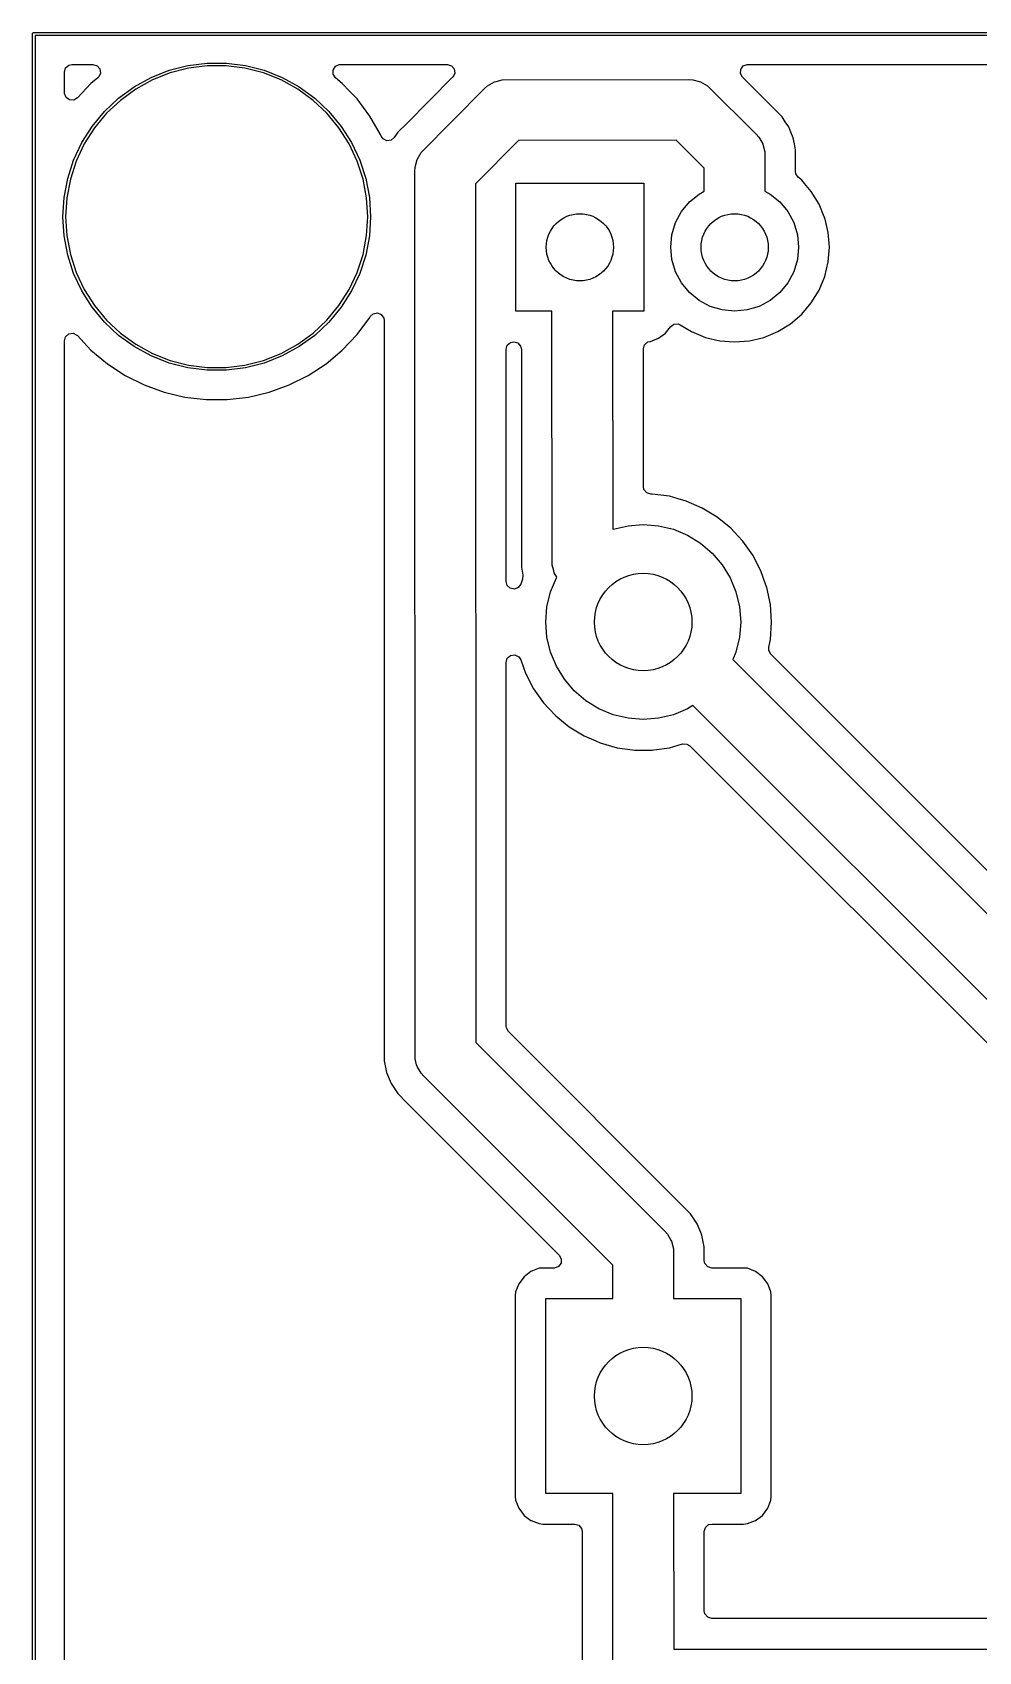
# Model space of a CAD drawing. Extents: x 5.22 to 6.58, y -3.74 to -1.61.
# Drawn here: x 5.216 to 5.827, y -2.659 to -1.613 of the extents above; entities that cross this region are included whole.
import ezdxf

# ---------------------------------------------------------------- set-up
doc = ezdxf.new("R2010")
doc.units = 0
doc.header["$MEASUREMENT"] = 0
doc.layers.add('BLACK', color=7, linetype='CONTINUOUS')

msp = doc.modelspace()

# ---------------------------------------------------------------- linework, layer by layer
at = {"layer": 'BLACK', "linetype": 'CONTINUOUS'}
for p, q in [((5.2156, -1.6138), (5.2162, -1.6133)), ((5.2156, -1.6142), (5.2156, -1.6138)), ((5.2156, -3.7402), (5.2156, -1.6142)), ((5.2162, -1.6133), (6.5748, -1.6132)), ((6.5738, -1.6151), (5.2174, -1.6152)), ((5.2174, -1.6152), (5.2175, -3.7392)), ((5.2362, -1.6388), (5.237, -1.6361)), ((5.2362, -1.6522), (5.2362, -1.6388)), ((5.237, -1.6361), (5.2391, -1.6343)), ((5.2391, -1.6343), (5.2411, -1.6339)), ((5.2411, -1.6339), (5.2547, -1.6339)), ((5.2547, -1.6339), (5.2574, -1.6347)), ((5.2574, -1.6347), (5.2592, -1.6367)), ((5.2584, -1.642), (5.2579, -1.6425)), ((5.2596, -1.6395), (5.2584, -1.642)), ((5.2592, -1.6367), (5.2596, -1.6395)), ((5.2923, -1.6423), (5.3039, -1.6377)), ((5.3045, -1.6394), (5.2931, -1.6439)), ((5.3039, -1.6377), (5.316, -1.6346)), ((5.3164, -1.6364), (5.3045, -1.6394)), ((5.316, -1.6346), (5.3284, -1.6331)), ((5.3285, -1.6348), (5.3164, -1.6364)), ((5.3284, -1.6331), (5.3409, -1.6331)), ((5.3408, -1.6348), (5.3285, -1.6348)), ((5.3529, -1.6364), (5.3408, -1.6348)), ((5.3409, -1.6331), (5.3533, -1.6346)), ((5.3648, -1.6394), (5.3529, -1.6364)), ((5.3533, -1.6346), (5.3654, -1.6377)), ((5.3762, -1.6439), (5.3648, -1.6394)), ((5.3654, -1.6377), (5.377, -1.6423)), ((5.4099, -1.6375), (5.4113, -1.6351)), ((5.4099, -1.6402), (5.4099, -1.6375)), ((5.4114, -1.6425), (5.4099, -1.6402)), ((5.4113, -1.6351), (5.4138, -1.6339)), ((5.4138, -1.6339), (5.4146, -1.6339)), ((5.4146, -1.6339), (5.4837, -1.6339)), ((5.4871, -1.6422), (5.4572, -1.6722)), ((5.4837, -1.6339), (5.4863, -1.6347)), ((5.4863, -1.6347), (5.4881, -1.6367)), ((5.4874, -1.642), (5.4871, -1.6422)), ((5.4885, -1.6395), (5.4874, -1.642)), ((5.4881, -1.6367), (5.4885, -1.6395)), ((5.673, -1.6398), (5.6732, -1.6371)), ((5.6743, -1.6422), (5.673, -1.6398)), ((5.6732, -1.6371), (5.6748, -1.6349)), ((5.6943, -1.6622), (5.6743, -1.6422)), ((5.6748, -1.6349), (5.6774, -1.6339)), ((5.6774, -1.6339), (5.6777, -1.6339)), ((5.6777, -1.6339), (6.1996, -1.6339)), ((5.2363, -1.6526), (5.2362, -1.6522)), ((5.2373, -1.6552), (5.2363, -1.6526)), ((5.2534, -1.6462), (5.2447, -1.6555)), ((5.2579, -1.6425), (5.2534, -1.6462)), ((5.2534, -1.6462), (5.2534, -1.6462)), ((5.2713, -1.6557), (5.2814, -1.6483)), ((5.2823, -1.6498), (5.2724, -1.6571)), ((5.2814, -1.6483), (5.2923, -1.6423)), ((5.2931, -1.6439), (5.2823, -1.6498)), ((5.387, -1.6498), (5.3762, -1.6439)), ((5.377, -1.6423), (5.3879, -1.6483)), ((5.3969, -1.6571), (5.387, -1.6498)), ((5.3879, -1.6483), (5.398, -1.6557)), ((5.4158, -1.6462), (5.4114, -1.6425)), ((5.4207, -1.6514), (5.4158, -1.6462)), ((5.4253, -1.6562), (5.4207, -1.6514)), ((5.4667, -1.6908), (5.5077, -1.6495)), ((5.5077, -1.6495), (5.5097, -1.6478)), ((5.5097, -1.6478), (5.5141, -1.6452)), ((5.5097, -1.6478), (5.5097, -1.6478)), ((5.5141, -1.6452), (5.5152, -1.6449)), ((5.5152, -1.6449), (5.5191, -1.6439)), ((5.5191, -1.6439), (5.6398, -1.6437)), ((5.5191, -1.6439), (5.5191, -1.6439)), ((5.6398, -1.6437), (5.6423, -1.6439)), ((5.6423, -1.6439), (5.6423, -1.6439)), ((5.6423, -1.6439), (5.6473, -1.6452)), ((5.6473, -1.6452), (5.6517, -1.6478)), ((5.6517, -1.6478), (5.6518, -1.6478)), ((5.6518, -1.6478), (5.6832, -1.679)), ((5.2395, -1.6568), (5.2373, -1.6552)), ((5.2423, -1.6569), (5.2395, -1.6568)), ((5.2447, -1.6555), (5.2423, -1.6569)), ((5.2622, -1.6642), (5.2713, -1.6557)), ((5.2724, -1.6571), (5.2635, -1.6654)), ((5.4058, -1.6654), (5.3969, -1.6571)), ((5.398, -1.6557), (5.4071, -1.6642)), ((5.4335, -1.6673), (5.4253, -1.6562)), ((5.4253, -1.6562), (5.4253, -1.6562)), ((5.6999, -1.6678), (5.6943, -1.6622)), ((5.6943, -1.6622), (5.6943, -1.6622)), ((5.2542, -1.6739), (5.2622, -1.6642)), ((5.2635, -1.6654), (5.2557, -1.6749)), ((5.4136, -1.6749), (5.4058, -1.6654)), ((5.4071, -1.6642), (5.4151, -1.6739)), ((5.4404, -1.6792), (5.4335, -1.6673)), ((5.4335, -1.6673), (5.4335, -1.6673)), ((5.4572, -1.6722), (5.4517, -1.6776)), ((5.4572, -1.6722), (5.4572, -1.6722)), ((5.702, -1.6709), (5.6999, -1.6678)), ((5.7042, -1.6743), (5.702, -1.6709)), ((5.2475, -1.6844), (5.2542, -1.6739)), ((5.2557, -1.6749), (5.2491, -1.6852)), ((5.4202, -1.6852), (5.4136, -1.6749)), ((5.4151, -1.6739), (5.4218, -1.6844)), ((5.4409, -1.6803), (5.4404, -1.6792)), ((5.4404, -1.6792), (5.4404, -1.6792)), ((5.4404, -1.6792), (5.4404, -1.6792)), ((5.4421, -1.682), (5.4409, -1.6803)), ((5.4446, -1.6832), (5.4421, -1.682)), ((5.4473, -1.6828), (5.4446, -1.6832)), ((5.4494, -1.6811), (5.4473, -1.6828)), ((5.4517, -1.6776), (5.4494, -1.6811)), ((5.4517, -1.6776), (5.4517, -1.6776)), ((5.5296, -1.6831), (5.5018, -1.711)), ((5.6315, -1.6829), (5.5296, -1.6831)), ((5.6496, -1.7009), (5.6315, -1.6829)), ((5.6832, -1.679), (5.6849, -1.6809)), ((5.6849, -1.6809), (5.6849, -1.6809)), ((5.6849, -1.6809), (5.6874, -1.6852)), ((5.7056, -1.6776), (5.7042, -1.6743)), ((5.7072, -1.6814), (5.7056, -1.6776)), ((5.7079, -1.6852), (5.7072, -1.6814)), ((5.2422, -1.6957), (5.2475, -1.6844)), ((5.2491, -1.6852), (5.2439, -1.6963)), ((5.4254, -1.6963), (5.4202, -1.6852)), ((5.4218, -1.6844), (5.4271, -1.6957)), ((5.4641, -1.6952), (5.4667, -1.6908)), ((5.4667, -1.6908), (5.4667, -1.6908)), ((5.6874, -1.6852), (5.6875, -1.6854)), ((5.6875, -1.6854), (5.6888, -1.6903)), ((5.6888, -1.6903), (5.6888, -1.6904)), ((5.6888, -1.6904), (5.6889, -1.7158)), ((5.7087, -1.689), (5.7079, -1.6852)), ((5.7079, -1.6852), (5.7079, -1.6852)), ((5.7087, -1.7031), (5.7087, -1.689)), ((5.2384, -1.7076), (5.2422, -1.6957)), ((5.2439, -1.6963), (5.2401, -1.708)), ((5.4292, -1.708), (5.4254, -1.6963)), ((5.4271, -1.6957), (5.4309, -1.7076)), ((5.4626, -1.7028), (5.4628, -1.7002)), ((5.4628, -2.2761), (5.4626, -1.7028)), ((5.4628, -1.7002), (5.4641, -1.6952)), ((5.4628, -1.7002), (5.4628, -1.7002)), ((5.6497, -1.7158), (5.6496, -1.7009)), ((5.7089, -1.7045), (5.7087, -1.7031)), ((5.7104, -1.7068), (5.7089, -1.7045)), ((5.236, -1.7198), (5.2384, -1.7076)), ((5.2401, -1.708), (5.2378, -1.72)), ((5.4315, -1.72), (5.4292, -1.708)), ((5.4309, -1.7076), (5.4333, -1.7198)), ((5.5018, -1.711), (5.502, -2.2657)), ((5.528, -1.7933), (5.528, -1.7106)), ((5.528, -1.7106), (5.6106, -1.7106)), ((5.6106, -1.7106), (5.6106, -1.7933)), ((5.7126, -1.7087), (5.7104, -1.7068)), ((5.7144, -1.7108), (5.7126, -1.7087)), ((5.7126, -1.7087), (5.7126, -1.7087)), ((5.7188, -1.716), (5.7144, -1.7108)), ((5.2352, -1.7323), (5.236, -1.7198)), ((5.2378, -1.72), (5.237, -1.7323)), ((5.4323, -1.7323), (5.4315, -1.72)), ((5.4333, -1.7198), (5.4341, -1.7323)), ((5.6349, -1.729), (5.6401, -1.7227)), ((5.6401, -1.7227), (5.6463, -1.7176)), ((5.6463, -1.7176), (5.6497, -1.7158)), ((5.6889, -1.7158), (5.6923, -1.7176)), ((5.6923, -1.7176), (5.6985, -1.7227)), ((5.6985, -1.7227), (5.7037, -1.729)), ((5.7238, -1.7242), (5.7188, -1.716)), ((5.7188, -1.716), (5.7188, -1.716)), ((5.7272, -1.7323), (5.7238, -1.7242)), ((5.236, -1.7447), (5.2352, -1.7323)), ((5.237, -1.7323), (5.2378, -1.7445)), ((5.4315, -1.7445), (5.4323, -1.7323)), ((5.4341, -1.7323), (5.4333, -1.7447)), ((5.6287, -1.7439), (5.6311, -1.7361)), ((5.6311, -1.7361), (5.6349, -1.729)), ((5.7037, -1.729), (5.7075, -1.7361)), ((5.7075, -1.7361), (5.7098, -1.7439)), ((5.7275, -1.733), (5.7272, -1.7323)), ((5.7293, -1.7405), (5.7275, -1.733)), ((5.2384, -1.757), (5.236, -1.7447)), ((5.2378, -1.7445), (5.2401, -1.7566)), ((5.4292, -1.7566), (5.4315, -1.7445)), ((5.4333, -1.7447), (5.4309, -1.757)), ((5.628, -1.752), (5.6287, -1.7439)), ((5.7098, -1.7439), (5.7106, -1.752)), ((5.7298, -1.7424), (5.7293, -1.7405)), ((5.7305, -1.752), (5.7298, -1.7424)), ((5.2422, -1.7689), (5.2384, -1.757)), ((5.2401, -1.7566), (5.2439, -1.7682)), ((5.4254, -1.7682), (5.4292, -1.7566)), ((5.4309, -1.757), (5.4271, -1.7689)), ((5.6287, -1.76), (5.628, -1.752)), ((5.7106, -1.752), (5.7098, -1.76)), ((5.7298, -1.7615), (5.7305, -1.752)), ((5.6311, -1.7678), (5.6287, -1.76)), ((5.7098, -1.76), (5.7075, -1.7678)), ((5.7275, -1.7709), (5.7298, -1.7615)), ((5.2475, -1.7802), (5.2422, -1.7689)), ((5.2439, -1.7682), (5.2491, -1.7793)), ((5.4202, -1.7793), (5.4254, -1.7682)), ((5.4271, -1.7689), (5.4218, -1.7802)), ((5.6349, -1.7749), (5.6311, -1.7678)), ((5.6401, -1.7812), (5.6349, -1.7749)), ((5.7037, -1.7749), (5.6985, -1.7812)), ((5.7075, -1.7678), (5.7037, -1.7749)), ((5.7238, -1.7798), (5.7275, -1.7709)), ((5.2542, -1.7907), (5.2475, -1.7802)), ((5.2491, -1.7793), (5.2557, -1.7897)), ((5.4136, -1.7897), (5.4202, -1.7793)), ((5.4218, -1.7802), (5.4151, -1.7907)), ((5.6463, -1.7863), (5.6401, -1.7812)), ((5.6535, -1.7902), (5.6463, -1.7863)), ((5.6923, -1.7863), (5.6851, -1.7902)), ((5.6985, -1.7812), (5.6923, -1.7863)), ((5.7126, -1.7953), (5.7188, -1.788)), ((5.7188, -1.788), (5.7238, -1.7798)), ((5.2622, -1.8003), (5.2542, -1.7907)), ((5.2557, -1.7897), (5.2635, -1.7991)), ((5.2635, -1.7991), (5.2724, -1.8075)), ((5.3969, -1.8075), (5.4058, -1.7991)), ((5.4058, -1.7991), (5.4136, -1.7897)), ((5.4151, -1.7907), (5.4071, -1.8003)), ((5.4253, -1.8083), (5.4335, -1.7973)), ((5.4335, -1.7973), (5.4338, -1.7968)), ((5.4338, -1.7968), (5.4358, -1.7949)), ((5.4358, -1.7949), (5.4385, -1.7944)), ((5.4385, -1.7944), (5.441, -1.7954)), ((5.441, -1.7954), (5.4426, -1.7977)), ((5.4426, -1.7977), (5.4429, -1.7993)), ((5.5512, -1.7933), (5.528, -1.7933)), ((5.5513, -1.9572), (5.5512, -1.7933)), ((5.6106, -1.7933), (5.5904, -1.7933)), ((5.5904, -1.7933), (5.5905, -1.9343)), ((5.6612, -1.7925), (5.6535, -1.7902)), ((5.6693, -1.7933), (5.6612, -1.7925)), ((5.6774, -1.7925), (5.6693, -1.7933)), ((5.6851, -1.7902), (5.6774, -1.7925)), ((5.7053, -1.8015), (5.7126, -1.7953)), ((5.237, -1.8098), (5.2391, -1.808)), ((5.2391, -1.808), (5.2418, -1.8076)), ((5.2418, -1.8076), (5.2443, -1.8087)), ((5.2443, -1.8087), (5.2447, -1.8091)), ((5.2447, -1.8091), (5.2534, -1.8184)), ((5.2713, -1.8089), (5.2622, -1.8003)), ((5.2814, -1.8162), (5.2713, -1.8089)), ((5.2724, -1.8075), (5.2823, -1.8147)), ((5.387, -1.8147), (5.3969, -1.8075)), ((5.398, -1.8089), (5.3879, -1.8162)), ((5.4071, -1.8003), (5.398, -1.8089)), ((5.4158, -1.8184), (5.4253, -1.8083)), ((5.4429, -1.7993), (5.4429, -2.2775)), ((5.6202, -1.8108), (5.6247, -1.8074)), ((5.6247, -1.8074), (5.6278, -1.8033)), ((5.6278, -1.8033), (5.63, -1.8017)), ((5.63, -1.8017), (5.6327, -1.8015)), ((5.6327, -1.8015), (5.6342, -1.8021)), ((5.6342, -1.8021), (5.6415, -1.8065)), ((5.6415, -1.8065), (5.6504, -1.8102)), ((5.6882, -1.8102), (5.6971, -1.8065)), ((5.6971, -1.8065), (5.7053, -1.8015)), ((5.2362, -1.8124), (5.237, -1.8098)), ((5.2362, -3.5419), (5.2362, -1.8124)), ((5.2534, -1.8184), (5.2604, -1.8242)), ((5.2923, -1.8222), (5.2814, -1.8162)), ((5.2823, -1.8147), (5.2931, -1.8206)), ((5.3762, -1.8206), (5.387, -1.8147)), ((5.3879, -1.8162), (5.377, -1.8222)), ((5.4053, -1.8272), (5.4158, -1.8184)), ((5.5217, -1.8179), (5.5224, -1.8153)), ((5.5217, -1.968), (5.5217, -1.8179)), ((5.5224, -1.8153), (5.5245, -1.8135)), ((5.5245, -1.8135), (5.5266, -1.813)), ((5.5266, -1.813), (5.5266, -1.813)), ((5.5266, -1.813), (5.5292, -1.8138)), ((5.5292, -1.8138), (5.531, -1.8159)), ((5.531, -1.8159), (5.5315, -1.8179)), ((5.5315, -1.8179), (5.5315, -1.9586)), ((5.6103, -1.8176), (5.611, -1.815)), ((5.6103, -1.9065), (5.6103, -1.8176)), ((5.611, -1.815), (5.6131, -1.8132)), ((5.6131, -1.8132), (5.6146, -1.8128)), ((5.6146, -1.8128), (5.6147, -1.8128)), ((5.6147, -1.8128), (5.6149, -1.8128)), ((5.6149, -1.8128), (5.6202, -1.8108)), ((5.6504, -1.8102), (5.6504, -1.8102)), ((5.6504, -1.8102), (5.6504, -1.8102)), ((5.6504, -1.8102), (5.6504, -1.8102)), ((5.6504, -1.8102), (5.6597, -1.8124)), ((5.6597, -1.8124), (5.6693, -1.8132)), ((5.6693, -1.8132), (5.6789, -1.8124)), ((5.6789, -1.8124), (5.6882, -1.8102)), ((5.2604, -1.8242), (5.264, -1.8272)), ((5.264, -1.8272), (5.264, -1.8272)), ((5.264, -1.8272), (5.2755, -1.8348)), ((5.3039, -1.8268), (5.2923, -1.8222)), ((5.2931, -1.8206), (5.3045, -1.8251)), ((5.316, -1.8299), (5.3039, -1.8268)), ((5.3045, -1.8251), (5.3164, -1.8282)), ((5.3284, -1.8315), (5.316, -1.8299)), ((5.3164, -1.8282), (5.3285, -1.8297)), ((5.3285, -1.8297), (5.3408, -1.8297)), ((5.3408, -1.8297), (5.3529, -1.8282)), ((5.3533, -1.8299), (5.3409, -1.8315)), ((5.3529, -1.8282), (5.3648, -1.8251)), ((5.3654, -1.8268), (5.3533, -1.8299)), ((5.3648, -1.8251), (5.3762, -1.8206)), ((5.377, -1.8222), (5.3654, -1.8268)), ((5.3938, -1.8348), (5.4053, -1.8272)), ((5.2755, -1.8348), (5.2755, -1.8348)), ((5.2755, -1.8348), (5.2878, -1.8409)), ((5.2878, -1.8409), (5.3007, -1.8456)), ((5.3409, -1.8315), (5.3284, -1.8315)), ((5.3686, -1.8456), (5.3815, -1.8409)), ((5.3815, -1.8409), (5.3938, -1.8348)), ((5.3007, -1.8456), (5.3141, -1.8488)), ((5.3141, -1.8488), (5.3278, -1.8504)), ((5.3278, -1.8504), (5.3278, -1.8504)), ((5.3278, -1.8504), (5.3415, -1.8504)), ((5.3415, -1.8504), (5.3552, -1.8488)), ((5.3415, -1.8504), (5.3415, -1.8504)), ((5.3552, -1.8488), (5.3686, -1.8456)), ((5.6107, -1.9085), (5.6103, -1.9065)), ((5.6125, -1.9106), (5.6107, -1.9085)), ((5.6151, -1.9114), (5.6125, -1.9106)), ((5.6159, -1.9114), (5.6151, -1.9114)), ((5.6215, -1.9122), (5.6159, -1.9114)), ((5.6159, -1.9114), (5.6159, -1.9114)), ((5.6271, -1.9129), (5.6215, -1.9122)), ((5.6329, -1.9146), (5.6271, -1.9129)), ((5.6271, -1.9129), (5.6271, -1.9129)), ((5.6271, -1.9129), (5.6271, -1.9129)), ((5.638, -1.916), (5.6329, -1.9146)), ((5.6484, -1.9205), (5.638, -1.916)), ((5.638, -1.916), (5.638, -1.916)), ((5.638, -1.916), (5.638, -1.916)), ((5.658, -1.9264), (5.6484, -1.9205)), ((5.5905, -1.9343), (5.5908, -1.9342)), ((5.5908, -1.9342), (5.6004, -1.9319)), ((5.6004, -1.9319), (5.6102, -1.9311)), ((5.6102, -1.9311), (5.6201, -1.9319)), ((5.6201, -1.9319), (5.6297, -1.9342)), ((5.6297, -1.9342), (5.6388, -1.938)), ((5.6668, -1.9335), (5.658, -1.9264)), ((5.658, -1.9264), (5.658, -1.9264)), ((5.6714, -1.9385), (5.6668, -1.9335)), ((5.6388, -1.938), (5.6473, -1.9431)), ((5.6473, -1.9431), (5.6548, -1.9496)), ((5.6745, -1.9418), (5.6714, -1.9385)), ((5.6811, -1.951), (5.6745, -1.9418)), ((5.6548, -1.9496), (5.6612, -1.9571)), ((5.6863, -1.9611), (5.6811, -1.951)), ((5.5323, -1.9664), (5.5312, -1.9697)), ((5.5315, -1.9586), (5.5315, -1.9586)), ((5.5315, -1.9586), (5.5315, -1.9586)), ((5.5315, -1.9586), (5.5325, -1.9638)), ((5.5325, -1.9638), (5.5323, -1.9664)), ((5.5503, -1.9746), (5.5541, -1.9655)), ((5.5513, -1.9573), (5.5513, -1.9572)), ((5.5524, -1.9611), (5.5513, -1.9573)), ((5.5527, -1.9623), (5.5524, -1.9611)), ((5.5543, -1.9651), (5.5527, -1.9623)), ((5.5541, -1.9655), (5.5543, -1.9651)), ((5.6612, -1.9571), (5.6664, -1.9655)), ((5.6664, -1.9655), (5.6701, -1.9746)), ((5.6893, -1.9697), (5.6863, -1.9611)), ((5.6863, -1.9611), (5.6863, -1.9611)), ((5.5223, -1.9704), (5.5217, -1.968)), ((5.5243, -1.9723), (5.5223, -1.9704)), ((5.527, -1.9729), (5.5243, -1.9723)), ((5.5295, -1.9719), (5.527, -1.9729)), ((5.5312, -1.9697), (5.5295, -1.9719)), ((5.548, -1.9842), (5.5503, -1.9746)), ((5.6701, -1.9746), (5.6725, -1.9842)), ((5.6901, -1.9717), (5.6893, -1.9697)), ((5.6924, -1.9828), (5.6901, -1.9717)), ((5.5472, -1.9941), (5.548, -1.9842)), ((5.6725, -1.9842), (5.6732, -1.9941)), ((5.6931, -1.9941), (5.6924, -1.9828)), ((5.548, -2.0039), (5.5472, -1.9941)), ((5.6732, -1.9941), (5.6725, -2.0039)), ((5.6924, -2.0054), (5.6931, -1.9941)), ((5.5503, -2.0136), (5.548, -2.0039)), ((5.6725, -2.0039), (5.6701, -2.0136)), ((5.6913, -2.0104), (5.6924, -2.0054)), ((5.5217, -2.0202), (5.5224, -2.0175)), ((5.5224, -2.0175), (5.5245, -2.0157)), ((5.5245, -2.0157), (5.5272, -2.0153)), ((5.5272, -2.0153), (5.5298, -2.0165)), ((5.5298, -2.0165), (5.5312, -2.0185)), ((5.5312, -2.0185), (5.5342, -2.0271)), ((5.5541, -2.0227), (5.5503, -2.0136)), ((5.6701, -2.0136), (5.6681, -2.0184)), ((5.6681, -2.0184), (6.0134, -2.3635)), ((5.6913, -2.0125), (5.6913, -2.0104)), ((5.6926, -2.0149), (5.6913, -2.0125)), ((6.0229, -2.3452), (5.6926, -2.0149)), ((5.5217, -2.2553), (5.5217, -2.0202)), ((5.5342, -2.0271), (5.5342, -2.0271)), ((5.5342, -2.0271), (5.5394, -2.0372)), ((5.5593, -2.0311), (5.5541, -2.0227)), ((5.5394, -2.0372), (5.5459, -2.0464)), ((5.5657, -2.0386), (5.5593, -2.0311)), ((5.5732, -2.0451), (5.5657, -2.0386)), ((5.5459, -2.0464), (5.5493, -2.05)), ((5.5493, -2.05), (5.5537, -2.0547)), ((5.5816, -2.0502), (5.5732, -2.0451)), ((5.6423, -2.0481), (5.6388, -2.0502)), ((5.9731, -2.3787), (5.6423, -2.0481)), ((5.5537, -2.0547), (5.5624, -2.0618)), ((5.5908, -2.054), (5.5816, -2.0502)), ((5.6004, -2.0563), (5.5908, -2.054)), ((5.6102, -2.0571), (5.6004, -2.0563)), ((5.6201, -2.0563), (5.6102, -2.0571)), ((5.6297, -2.054), (5.6201, -2.0563)), ((5.6388, -2.0502), (5.6297, -2.054)), ((5.5624, -2.0618), (5.5721, -2.0677)), ((5.5721, -2.0677), (5.5795, -2.0709)), ((5.5795, -2.0709), (5.5825, -2.0722)), ((5.5825, -2.0722), (5.5934, -2.0753)), ((5.5934, -2.0753), (5.6032, -2.0766)), ((5.6032, -2.0766), (5.6046, -2.0768)), ((5.6046, -2.0768), (5.6046, -2.0768)), ((5.6046, -2.0768), (5.6159, -2.0768)), ((5.6159, -2.0768), (5.6171, -2.0766)), ((5.6171, -2.0766), (5.6271, -2.0753)), ((5.6271, -2.0753), (5.6357, -2.0728)), ((5.6357, -2.0728), (5.6384, -2.0729)), ((5.6384, -2.0729), (5.6404, -2.0741)), ((5.6404, -2.0741), (5.9005, -2.3342)), ((5.5218, -2.2563), (5.5217, -2.2553)), ((5.5231, -2.2587), (5.5218, -2.2563)), ((5.6352, -2.3709), (5.5231, -2.2587)), ((5.502, -2.2657), (5.6242, -2.3877)), ((5.4429, -2.2775), (5.4429, -2.2775)), ((5.4429, -2.2775), (5.4429, -2.2775)), ((5.4429, -2.2775), (5.4444, -2.2851)), ((5.4628, -2.2762), (5.4628, -2.2761)), ((5.4638, -2.2802), (5.4628, -2.2762)), ((5.4641, -2.2812), (5.4638, -2.2802)), ((5.4444, -2.2851), (5.4444, -2.2851)), ((5.4444, -2.2851), (5.4474, -2.2923)), ((5.4667, -2.2856), (5.4641, -2.2812)), ((5.4684, -2.2875), (5.4667, -2.2856)), ((5.4667, -2.2856), (5.4667, -2.2856)), ((5.5906, -2.4095), (5.4684, -2.2875)), ((5.4474, -2.2923), (5.4474, -2.2923)), ((5.4474, -2.2923), (5.4517, -2.2987)), ((5.4517, -2.2987), (5.4517, -2.2987)), ((5.4517, -2.2987), (5.4573, -2.3044)), ((5.4573, -2.3044), (5.4573, -2.3044)), ((5.4573, -2.3044), (5.556, -2.4031)), ((5.6408, -2.3765), (5.6352, -2.3709)), ((5.6352, -2.3709), (5.6352, -2.3709)), ((5.6451, -2.3829), (5.6408, -2.3765)), ((5.6408, -2.3765), (5.6408, -2.3765)), ((5.6474, -2.3884), (5.6451, -2.3829)), ((5.6451, -2.3829), (5.6451, -2.3829)), ((5.6242, -2.3877), (5.6259, -2.3896)), ((5.6259, -2.3896), (5.6259, -2.3896)), ((5.6259, -2.3896), (5.628, -2.3934)), ((5.628, -2.3934), (5.6284, -2.394)), ((5.6284, -2.394), (5.6298, -2.399)), ((5.6481, -2.3901), (5.6474, -2.3884)), ((5.6496, -2.3977), (5.6481, -2.3901)), ((5.6481, -2.3901), (5.6481, -2.3901)), ((5.6481, -2.3901), (5.6481, -2.3901)), ((5.556, -2.4031), (5.5573, -2.4055)), ((5.5573, -2.4055), (5.5571, -2.4082)), ((5.6298, -2.399), (5.6298, -2.399)), ((5.6298, -2.399), (5.6298, -2.4311)), ((5.6496, -2.4065), (5.6496, -2.3977)), ((5.5377, -2.4136), (5.5332, -2.417)), ((5.543, -2.4116), (5.5377, -2.4136)), ((5.5377, -2.4136), (5.5377, -2.4136)), ((5.5454, -2.4114), (5.543, -2.4116)), ((5.5526, -2.4114), (5.5454, -2.4114)), ((5.5454, -2.4114), (5.5454, -2.4114)), ((5.5529, -2.4114), (5.5526, -2.4114)), ((5.5555, -2.4104), (5.5529, -2.4114)), ((5.5571, -2.4082), (5.5555, -2.4104)), ((5.5906, -2.4311), (5.5906, -2.4095)), ((5.6501, -2.4085), (5.6496, -2.4065)), ((5.6519, -2.4106), (5.6501, -2.4085)), ((5.6545, -2.4114), (5.6519, -2.4106)), ((5.6751, -2.4114), (5.6545, -2.4114)), ((5.6775, -2.4116), (5.6751, -2.4114)), ((5.6751, -2.4114), (5.6751, -2.4114)), ((5.6751, -2.4114), (5.6751, -2.4114)), ((5.6751, -2.4114), (5.6751, -2.4114)), ((5.6828, -2.4136), (5.6775, -2.4116)), ((5.6775, -2.4116), (5.6775, -2.4116)), ((5.6873, -2.417), (5.6828, -2.4136)), ((5.6828, -2.4136), (5.6828, -2.4136)), ((5.5298, -2.4216), (5.5278, -2.4269)), ((5.5332, -2.417), (5.5298, -2.4216)), ((5.5298, -2.4216), (5.5298, -2.4216)), ((5.5332, -2.417), (5.5332, -2.417)), ((5.6907, -2.4216), (5.6873, -2.417)), ((5.6873, -2.417), (5.6873, -2.417)), ((5.6918, -2.4245), (5.6907, -2.4216)), ((5.6907, -2.4216), (5.6907, -2.4216)), ((5.6927, -2.4269), (5.6918, -2.4245)), ((5.5278, -2.4269), (5.5275, -2.4292)), ((5.5275, -2.4292), (5.5275, -2.4292)), ((5.5275, -2.4292), (5.5275, -2.4292)), ((5.5275, -2.4292), (5.5275, -2.559)), ((5.5472, -2.5571), (5.5472, -2.4311)), ((5.5472, -2.4311), (5.5906, -2.4311)), ((5.6298, -2.4311), (5.6732, -2.4311)), ((5.6732, -2.4311), (5.6732, -2.5571)), ((5.6929, -2.4292), (5.6927, -2.4269)), ((5.6929, -2.559), (5.6929, -2.4292)), ((5.5275, -2.559), (5.5275, -2.559)), ((5.5275, -2.559), (5.5278, -2.5613)), ((5.5278, -2.5613), (5.5298, -2.5666)), ((5.5906, -2.5571), (5.5472, -2.5571)), ((5.5907, -2.6943), (5.5906, -2.5571)), ((5.6732, -2.5571), (5.6298, -2.5571)), ((5.6298, -2.5571), (5.6299, -2.6576)), ((5.6907, -2.5666), (5.6927, -2.5613)), ((5.6927, -2.5613), (5.6929, -2.559)), ((5.5298, -2.5666), (5.5298, -2.5666)), ((5.5298, -2.5666), (5.5332, -2.5712)), ((5.5332, -2.5712), (5.5332, -2.5712)), ((5.5332, -2.5712), (5.5377, -2.5746)), ((5.6828, -2.5746), (5.6873, -2.5712)), ((5.6873, -2.5712), (5.6907, -2.5666)), ((5.5377, -2.5746), (5.5377, -2.5746)), ((5.5377, -2.5746), (5.5379, -2.5746)), ((5.5379, -2.5746), (5.543, -2.5765)), ((5.543, -2.5765), (5.5454, -2.5768)), ((5.5454, -2.5768), (5.566, -2.5768)), ((5.566, -2.5768), (5.5686, -2.5776)), ((5.5686, -2.5776), (5.5704, -2.5796)), ((5.5704, -2.5796), (5.5708, -2.5817)), ((5.5708, -2.5817), (5.5708, -2.7727)), ((5.6496, -2.5817), (5.6504, -2.579)), ((5.6496, -2.6329), (5.6496, -2.5817)), ((5.6504, -2.579), (5.6525, -2.5772)), ((5.6525, -2.5772), (5.6545, -2.5768)), ((5.6545, -2.5768), (5.6751, -2.5768)), ((5.6751, -2.5768), (5.6775, -2.5765)), ((5.6751, -2.5768), (5.6751, -2.5768)), ((5.6775, -2.5765), (5.6828, -2.5746)), ((5.6501, -2.6349), (5.6496, -2.6329)), ((5.6519, -2.637), (5.6501, -2.6349)), ((5.6545, -2.6378), (5.6519, -2.637)), ((6.0866, -2.6378), (5.6545, -2.6378)), ((5.6299, -2.6576), (6.0827, -2.6575))]:
    msp.add_line(p, q, dxfattribs=at)
at = {"layer": 'BLACK'}
for centre, radius in [((5.5693, -1.752), 0.0217), ((5.6693, -1.752), 0.0217), ((5.6102, -1.9941), 0.0315), ((5.6102, -2.4941), 0.0315)]:
    msp.add_circle(centre, radius, dxfattribs=at)

doc.saveas('drawing.dxf')
